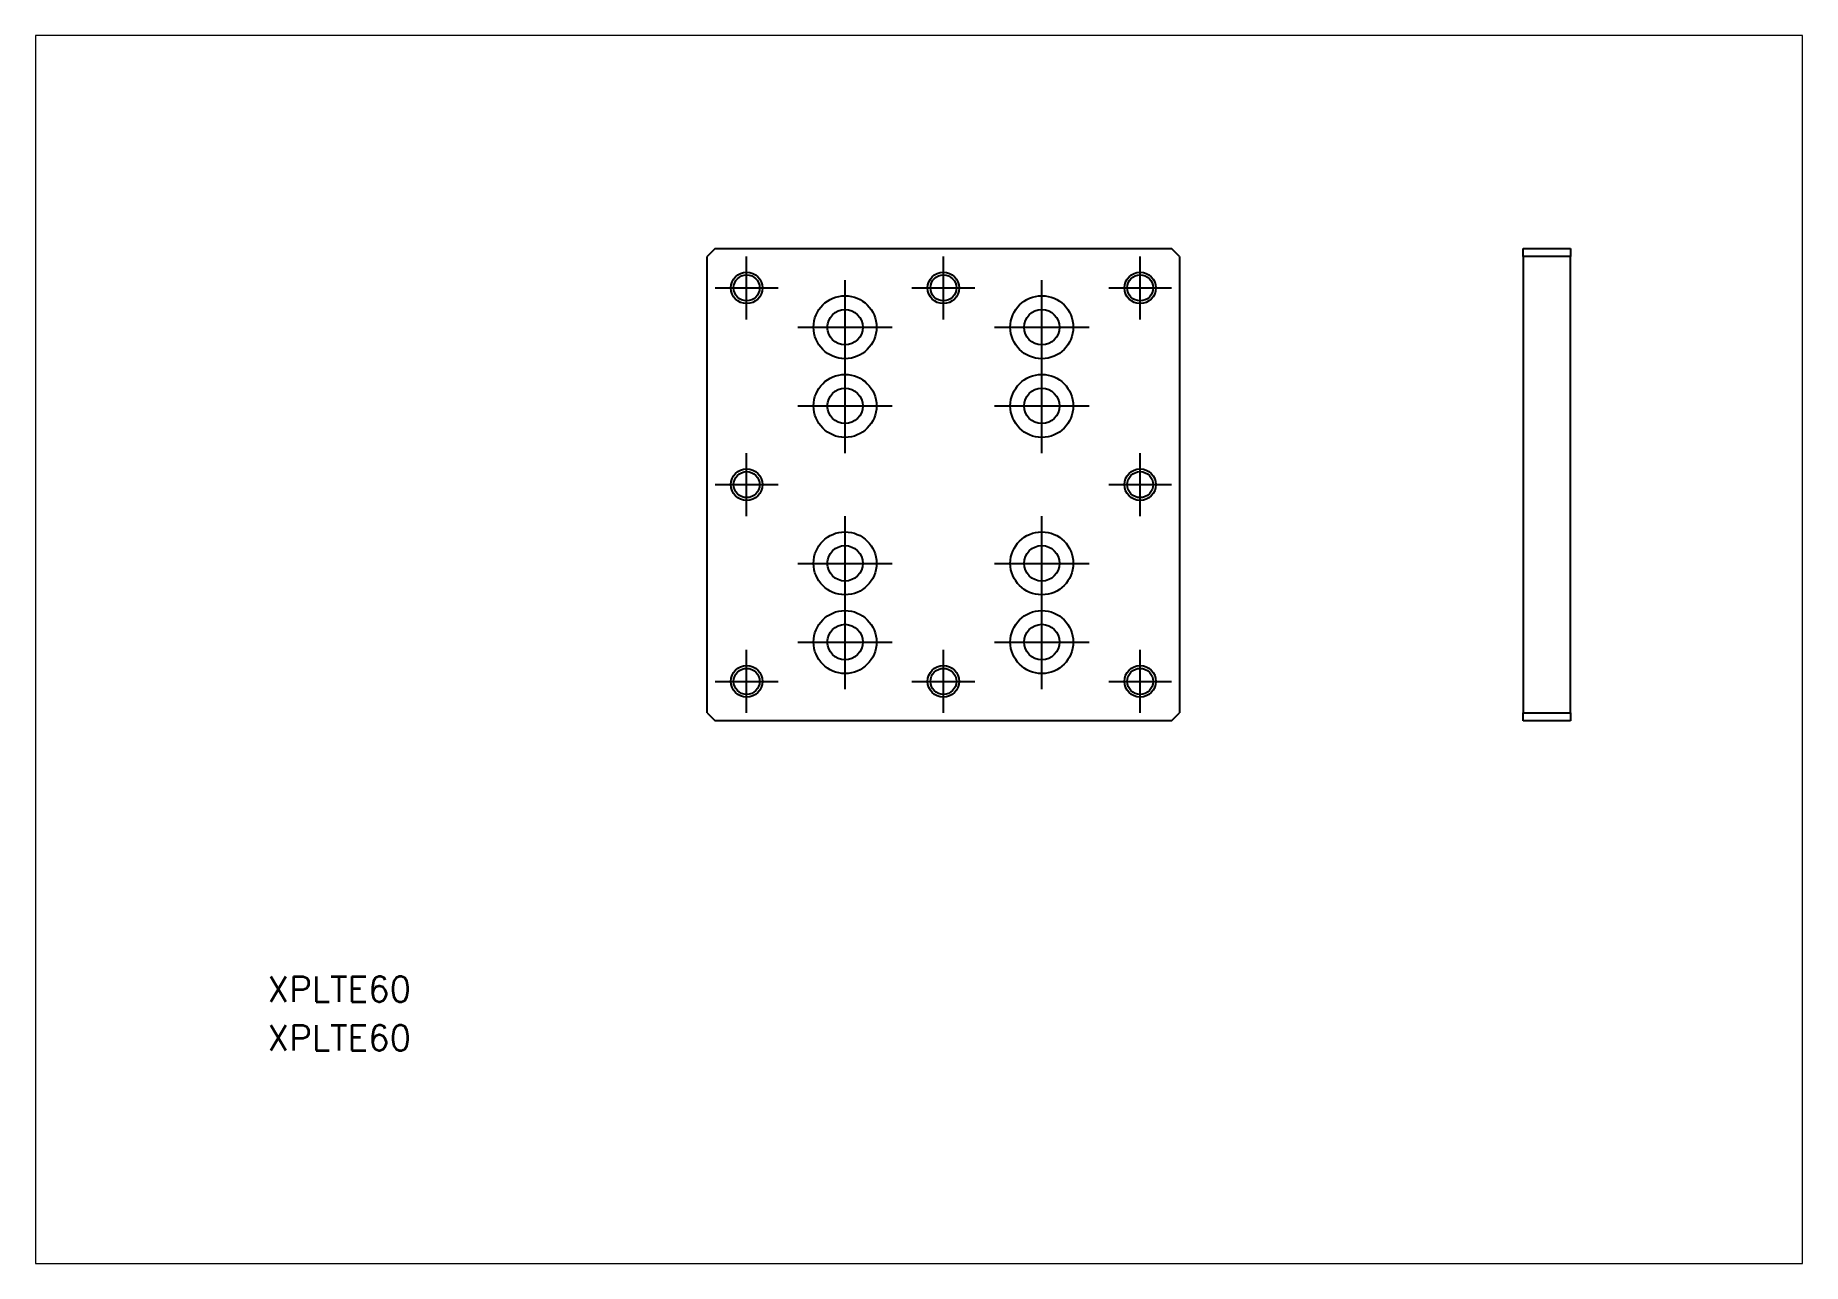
# Paper-space layout 'レイアウト1' of a CAD drawing. Extents: x 1.12 to 10.1, y 0.78 to 7.02.
# The model-space entities are those that its viewports show. They can reach past a viewport. Long polylines and large blocks are cut down to what shows.
import ezdxf

# ---------------------------------------------------------------- set-up
doc = ezdxf.new("R2010")
doc.units = 0
doc.header["$MEASUREMENT"] = 0
doc.linetypes.add('CENTER', pattern=[17.5, 13, -1.5, 1.5, -1.5])
doc.layers.get('0').update_dxf_attribs({"linetype": 'CONTINUOUS'})
doc.layers.get('DEFPOINTS').update_dxf_attribs({"linetype": 'CONTINUOUS'})
doc.layers.add('CENTER', color=1, linetype='CENTER')
doc.styles.get("Standard").update_dxf_attribs({"font": 'txt.shx', "bigfont": '@extfont2.shx'})

msp = doc.modelspace()

# ---------------------------------------------------------------- linework, layer by layer
at = {"color": 7, "linetype": 'Continuous'}
for p, q in [((80.12, 260.94), (79.12, 259.94)), ((80.12, 260.94), (138.12, 260.94)), ((139.12, 259.94), (138.12, 260.94)), ((182.78, 259.94), (182.78, 260.94)), ((182.78, 260.94), (188.78, 260.94)), ((188.78, 260.94), (188.78, 259.94)), ((79.12, 201.94), (79.12, 259.94)), ((139.12, 259.94), (139.12, 201.94)), ((188.78, 259.94), (182.78, 259.94)), ((182.78, 259.94), (182.78, 201.94)), ((188.78, 201.94), (188.78, 259.94)), ((79.12, 201.94), (80.12, 200.94)), ((138.12, 200.94), (80.12, 200.94)), ((138.12, 200.94), (139.12, 201.94)), ((182.78, 201.94), (188.78, 201.94)), ((182.78, 200.94), (182.78, 201.94)), ((188.78, 200.94), (182.78, 200.94)), ((188.78, 201.94), (188.78, 200.94))]:
    msp.add_line(p, q, dxfattribs=at)
at = {"color": 3, "linetype": 'Continuous'}
for centre in [(84.12, 255.94), (109.12, 255.94), (134.12, 255.94), (84.12, 230.94), (134.12, 230.94), (84.12, 205.94), (109.12, 205.94), (134.12, 205.94)]:
    msp.add_circle(centre, 2, dxfattribs=at)
at = {"color": 7, "linetype": 'Continuous'}
for centre, radius in [((84.12, 255.94), 1.65), ((109.12, 255.94), 1.65), ((134.12, 255.94), 1.65), ((96.62, 250.94), 4), ((121.62, 250.94), 4), ((96.62, 250.94), 2.25), ((121.62, 250.94), 2.25), ((96.62, 240.94), 4), ((121.62, 240.94), 4), ((96.62, 240.94), 2.25), ((121.62, 240.94), 2.25), ((84.12, 230.94), 1.65), ((134.12, 230.94), 1.65), ((96.62, 220.94), 4), ((121.62, 220.94), 4), ((96.62, 220.94), 2.25), ((121.62, 220.94), 2.25), ((96.62, 210.94), 4), ((121.62, 210.94), 4), ((96.62, 210.94), 2.25), ((121.62, 210.94), 2.25), ((84.12, 205.94), 1.65), ((109.12, 205.94), 1.65), ((134.12, 205.94), 1.65)]:
    msp.add_circle(centre, radius, dxfattribs=at)
at = {"layer": 'CENTER', "color": 1, "linetype": 'CENTER'}
for p, q in [((84.12, 251.94), (84.12, 259.94)), ((109.12, 251.94), (109.12, 259.94)), ((134.12, 251.94), (134.12, 259.94)), ((96.62, 244.94), (96.62, 256.94)), ((121.62, 244.94), (121.62, 256.94)), ((80.12, 255.94), (88.12, 255.94)), ((105.12, 255.94), (113.12, 255.94)), ((130.12, 255.94), (138.12, 255.94)), ((90.62, 250.94), (102.62, 250.94)), ((115.62, 250.94), (127.62, 250.94)), ((96.62, 234.94), (96.62, 246.94)), ((121.62, 234.94), (121.62, 246.94)), ((90.62, 240.94), (102.62, 240.94)), ((115.62, 240.94), (127.62, 240.94)), ((84.12, 226.94), (84.12, 234.94)), ((134.12, 226.94), (134.12, 234.94)), ((80.12, 230.94), (88.12, 230.94)), ((130.12, 230.94), (138.12, 230.94)), ((96.62, 214.94), (96.62, 226.94)), ((121.62, 214.94), (121.62, 226.94)), ((90.62, 220.94), (102.62, 220.94)), ((115.62, 220.94), (127.62, 220.94)), ((96.62, 204.94), (96.62, 216.94)), ((121.62, 204.94), (121.62, 216.94)), ((84.12, 201.94), (84.12, 209.94)), ((90.62, 210.94), (102.62, 210.94)), ((109.12, 201.94), (109.12, 209.94)), ((115.62, 210.94), (127.62, 210.94)), ((134.12, 201.94), (134.12, 209.94)), ((80.12, 205.94), (88.12, 205.94)), ((105.12, 205.94), (113.12, 205.94)), ((130.12, 205.94), (138.12, 205.94))]:
    msp.add_line(p, q, dxfattribs=at)

# ---------------------------------------------------------------- texts
at = {"color": 7}
for p in [(23.26, 165.24), (23.26, 159.04)]:
    msp.add_text('XPLTE60', height=3.2, dxfattribs=at).set_placement(p)

psp = doc.layouts.new('レイアウト1')

# ---------------------------------------------------------------- viewports
at = {"layer": 'DEFPOINTS', "color": 7, "linetype": 'Continuous', "view_target_point": (148.5, 105)}
psp.add_viewport(center=(5.6137, 3.9021), size=(8.982, 6.243333), view_center_point=(-42.4819, 104.9919), view_height=156.08333, dxfattribs=at)

doc.saveas('drawing.dxf')
